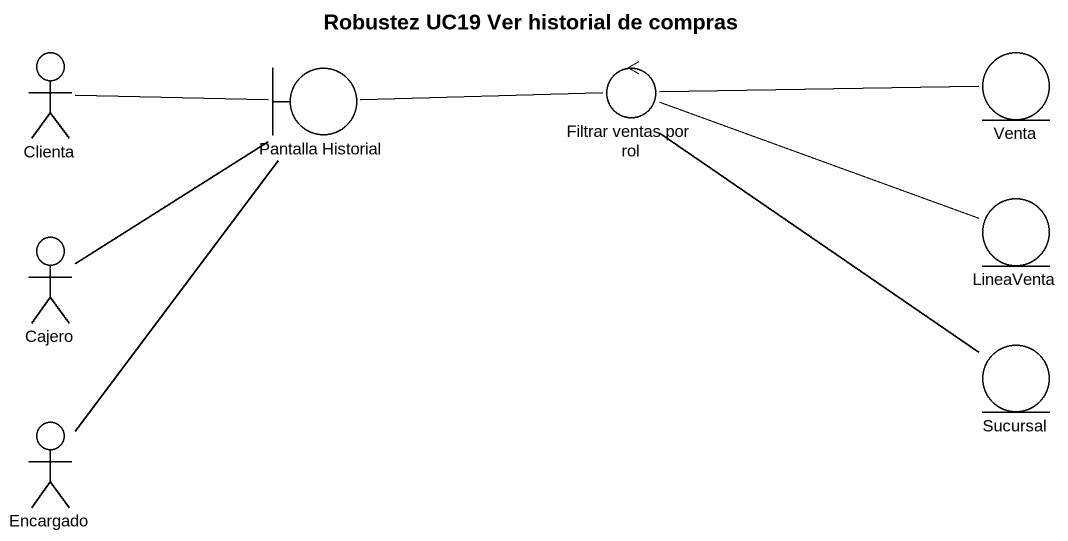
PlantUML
@startuml
title Robustez UC19 Ver historial de compras
actor Clienta
boundary "Pantalla Historial" as Pantalla_Historial
control "Filtrar ventas por rol" as Filtrar_ventas_por_rol
entity Venta
entity LineaVenta
actor Cajero
entity Sucursal
actor Encargado
Clienta -right- Pantalla_Historial
Pantalla_Historial -right- Filtrar_ventas_por_rol
Filtrar_ventas_por_rol -right- Venta
Filtrar_ventas_por_rol -right- LineaVenta
Filtrar_ventas_por_rol -- Sucursal
Cajero -up- Pantalla_Historial
Encargado -up- Pantalla_Historial
@enduml
